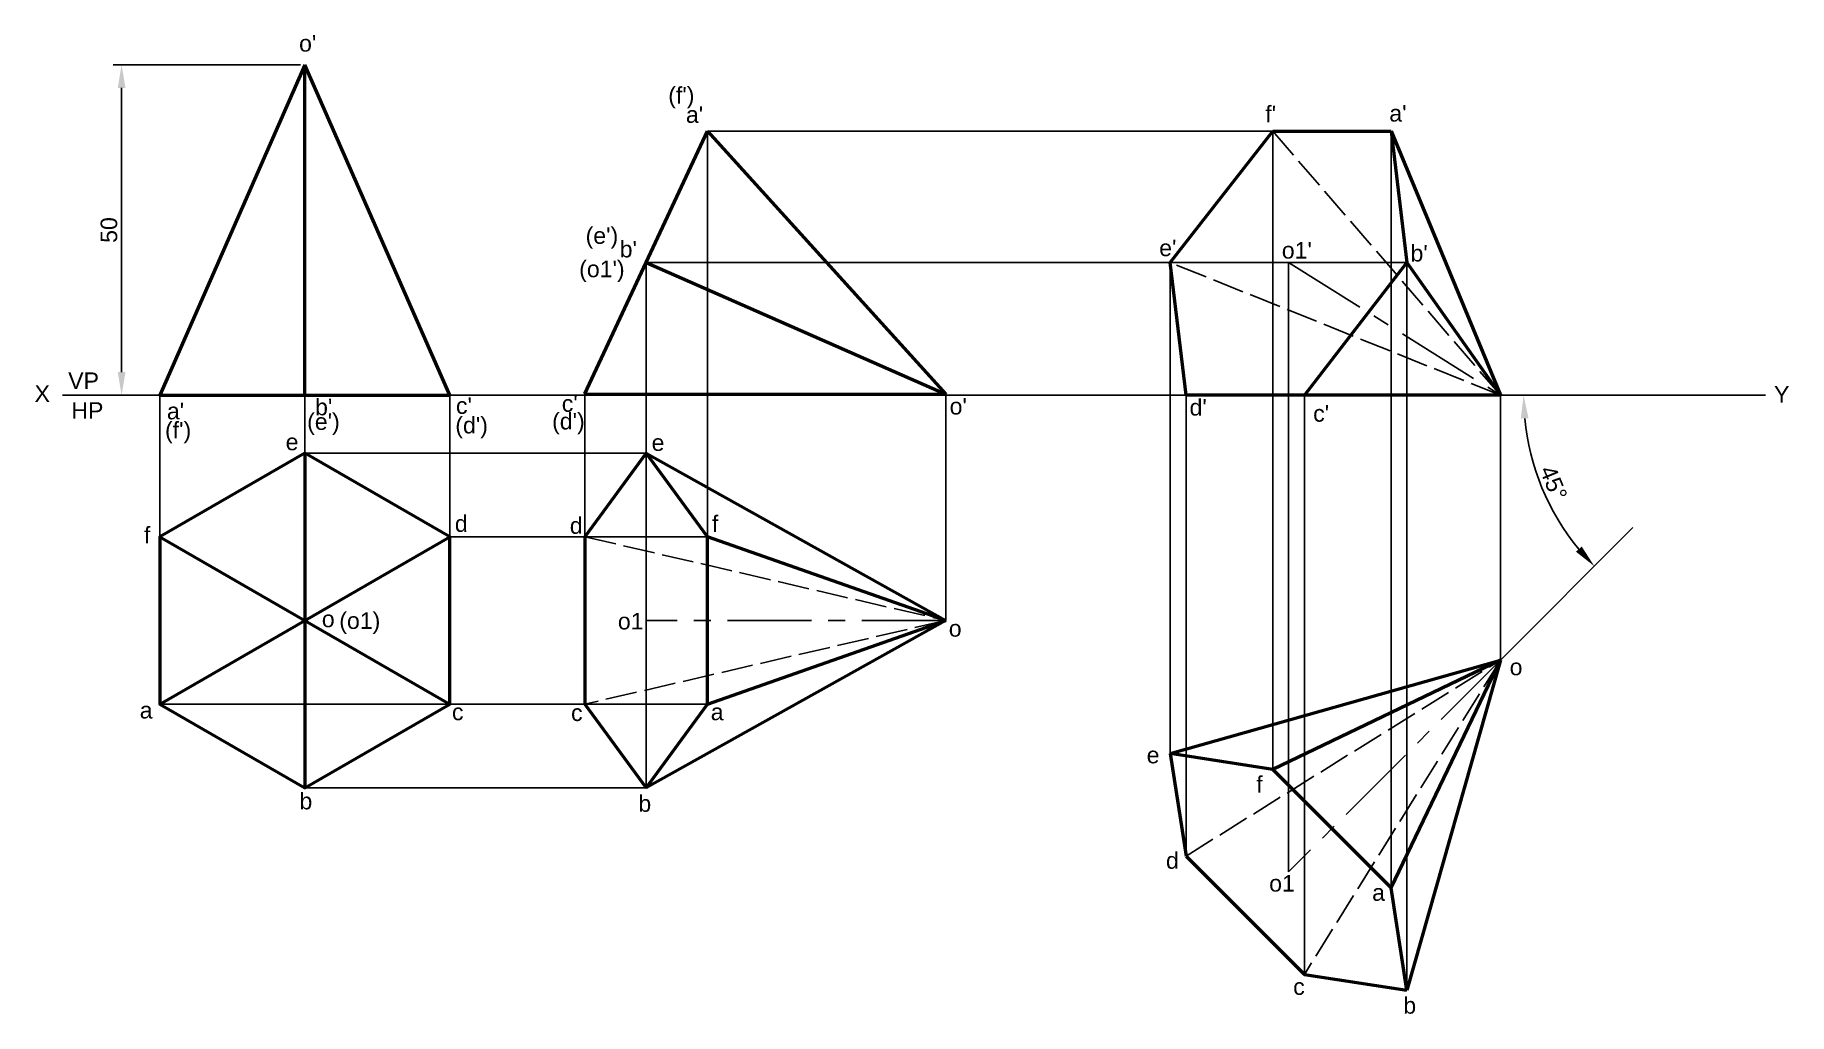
# Paper-space layout 'S_Hex.Py2' of a CAD drawing. Header units: millimetres. Extents: x 14 to 279, y 5 to 153.
import ezdxf

# ---------------------------------------------------------------- set-up
doc = ezdxf.new("R2010")
doc.units = ezdxf.units.MM
doc.header["$LTSCALE"] = 0.4
doc.linetypes.add('ACAD_ISO02W100', pattern=[15, 12, -3])
doc.linetypes.add('CENTER', pattern=[50.8, 31.75, -6.35, 6.35, -6.35])
doc.styles.get("Standard").update_dxf_attribs({"font": 'arial.ttf'})
doc.dimstyles.new('ISO-25', dxfattribs={"dimtxt": 2.5, "dimasz": 3.5, "dimexe": 1.25, "dimexo": 0.625, "dimtad": 1, "dimdsep": 46, "dimtxsty": 'Standard', "dimcen": 2.5, "dimadec": 0, "dimazin": 3, "dimtfac": 1, "dimtmove": 0, "dimatfit": 3, "dimfxl": 1, "dimarcsym": 0})

# ---------------------------------------------------------------- blocks, each defined once
blk = doc.blocks.new('*D29')
at = {"color": 0, "lineweight": -2, "transparency": 16777216}
blk.add_arc((275.5, 98.35), 36.57, 185.485, 219.515, dxfattribs=at)
at = {"color": 0, "transparency": 16777216}
for points in [[(238.51, 94.83), (239.68, 94.88), (238.93, 98.35)], [(247.72, 75.47), (246.85, 74.69), (249.64, 72.49)]]:
    blk.add_solid(points, dxfattribs=at)
at = {"layer": 'Defpoints', "color": 0, "transparency": 16777216}
for p in [(17.95, 98.35), (275.5, 98.35), (240.17, 88.89), (255.47, 78.33), (235.45, 58.3)]:
    blk.add_point(p, dxfattribs=at)
at = {"color": 0, "transparency": 16777216, "insert": (243.46, 85.08), "char_height": 2.5, "attachment_point": 5, "rotation": 292.5}
blk.add_mtext('45°', dxfattribs=at)
blk = doc.blocks.new('*D30')
at = {"color": 0, "lineweight": -2, "transparency": 16777216}
for p, q in [((53.99, 148.35), (25.66, 148.35)), ((26.91, 101.85), (26.91, 144.85)), ((53.99, 98.35), (25.66, 98.35))]:
    blk.add_line(p, q, dxfattribs=at)
at = {"color": 0, "transparency": 16777216}
for points in [[(26.33, 144.85), (27.5, 144.85), (26.91, 148.35)], [(26.33, 101.85), (27.5, 101.85), (26.91, 98.35)]]:
    blk.add_solid(points, dxfattribs=at)
at = {"layer": 'Defpoints', "color": 0, "transparency": 16777216}
for p in [(26.91, 148.35), (54.62, 148.35), (54.62, 98.35)]:
    blk.add_point(p, dxfattribs=at)
at = {"color": 0, "transparency": 16777216, "insert": (25.01, 123.35), "char_height": 2.5, "attachment_point": 5, "rotation": 90}
blk.add_mtext('50', dxfattribs=at)

psp = doc.layouts.new('S_Hex.Py2')

# ---------------------------------------------------------------- linework, layer by layer
at = {"lineweight": 50}
for p, q in [((54.618, 148.352), (32.69, 98.352)), ((54.618, 98.352), (54.618, 148.352)), ((76.546, 98.352), (54.618, 148.352)), ((106.232, 118.445), (115.5, 138.319)), ((115.5, 138.319), (151.562, 98.502)), ((185.489, 118.445), (200.994, 138.319)), ((200.994, 138.319), (218.899, 138.319)), ((218.899, 138.319), (221.298, 118.445)), ((218.899, 138.319), (235.446, 98.352)), ((96.965, 98.571), (106.232, 118.445)), ((106.232, 118.445), (151.562, 98.502)), ((187.888, 98.352), (185.489, 118.445)), ((221.298, 118.445), (205.793, 98.352)), ((221.298, 118.445), (235.446, 98.352)), ((32.69, 98.352), (54.618, 98.352)), ((54.618, 98.352), (76.546, 98.352)), ((96.965, 98.571), (151.562, 98.502)), ((205.793, 98.352), (187.888, 98.352)), ((235.446, 98.352), (205.793, 98.352)), ((54.618, 89.605), (54.618, 38.964)), ((106.232, 89.605), (96.965, 76.945)), ((115.5, 76.945), (106.232, 89.605)), ((106.232, 89.605), (151.562, 64.284)), ((32.69, 51.624), (76.546, 76.945)), ((32.69, 76.945), (76.546, 51.624)), ((96.965, 76.945), (96.965, 51.624)), ((115.5, 51.624), (115.5, 76.945)), ((151.562, 64.284), (115.5, 76.945)), ((151.562, 64.284), (106.232, 38.964)), ((115.5, 51.624), (151.562, 64.284)), ((185.489, 44.151), (235.446, 58.299)), ((235.446, 58.299), (200.994, 41.752)), ((218.899, 23.847), (235.446, 58.299)), ((235.446, 58.299), (221.298, 8.342)), ((96.965, 51.624), (106.232, 38.964)), ((106.232, 38.964), (115.5, 51.624)), ((200.994, 41.752), (185.489, 44.151)), ((185.489, 44.151), (187.888, 28.646)), ((218.899, 23.847), (200.994, 41.752)), ((187.888, 28.646), (205.793, 10.741)), ((221.298, 8.342), (218.899, 23.847)), ((205.793, 10.741), (221.298, 8.342))]:
    psp.add_line(p, q, dxfattribs=at)
for p, q in [((115.5, 138.319), (115.5, 51.624)), ((218.899, 138.319), (115.5, 138.319)), ((200.994, 41.752), (200.994, 138.319)), ((218.899, 23.847), (218.899, 138.319)), ((106.232, 118.445), (106.232, 38.964)), ((106.232, 118.445), (221.298, 118.445)), ((185.489, 44.151), (185.489, 118.445)), ((203.393, 26.246), (203.393, 118.445)), ((221.298, 118.445), (221.298, 8.342)), ((17.952, 98.352), (275.499, 98.352)), ((32.69, 76.945), (32.69, 98.352)), ((54.618, 89.605), (54.618, 98.352)), ((76.546, 76.945), (76.546, 98.352)), ((96.965, 98.571), (96.965, 51.624)), ((151.562, 98.502), (151.562, 64.284)), ((187.888, 28.646), (187.888, 98.352)), ((205.793, 10.741), (205.793, 98.352)), ((235.446, 58.299), (235.446, 98.352)), ((54.618, 89.605), (106.232, 89.605)), ((76.546, 76.945), (115.5, 76.945)), ((255.473, 78.326), (235.446, 58.299)), ((115.5, 51.624), (32.69, 51.624)), ((106.232, 38.964), (54.618, 38.964))]:
    psp.add_line(p, q)
at = {"linetype": 'ACAD_ISO02W100'}
for p, q in [((200.994, 138.319), (235.446, 98.352)), ((235.446, 98.352), (185.489, 118.445)), ((96.965, 76.945), (151.562, 64.284)), ((151.562, 64.284), (96.965, 51.624)), ((187.888, 28.646), (235.446, 58.299)), ((235.446, 58.299), (205.793, 10.741))]:
    psp.add_line(p, q, dxfattribs=at)
at = {"linetype": 'CENTER'}
for p, q in [((203.393, 118.445), (235.446, 98.352)), ((151.562, 64.284), (106.232, 64.284)), ((235.446, 58.299), (203.393, 26.246))]:
    psp.add_line(p, q, dxfattribs=at)
at = {"lineweight": 50}
psp.add_lwpolyline([(54.618, 89.605), (32.69, 76.945), (32.69, 51.624), (54.618, 38.964), (76.546, 51.624), (76.546, 76.945)], close=True, dxfattribs=at)

# ---------------------------------------------------------------- texts
at = {"char_height": 2.5, "attachment_point": 1}
for s, width, insert in [("o'", 5.03474, (53.749, 152.844)), ("(f')", 2.67257, (109.58, 144.989)), ("a'", 2.7362, (112.252, 142.065)), ("f'", 4.78803, (199.869, 142.162)), ("a'", 2.26588, (218.625, 142.255)), ("(e')", 3.32462, (97.081, 123.761)), ("b'", 2.15485, (102.236, 121.706)), ("e'", 3.60518, (183.827, 121.897)), ("o1'", 2.61616, (202.366, 121.534)), ("b'", 3.6198, (221.83, 121.086)), ("(o1')", 2.95522, (96.108, 118.716)), ('VP', 3.0205, (18.835, 101.805)), ('X', 4.8222, (13.747, 99.846)), ("c'", 2.19655, (93.479, 98.352)), ('Y', 6.7514, (276.806, 99.734)), ('HP', 3.33845, (19.311, 97.304)), ("a'", 2.04396, (33.759, 97.214)), ("(e')", 2.82075, (54.97, 95.614)), ("b'", 4.13308, (56.172, 97.82)), ("c'", 1.40145, (77.48, 98.035)), ("(d')", 1.76945, (92.014, 95.689)), ("o'", 4.40462, (152.131, 97.943)), ("d'", 3.33881, (188.417, 97.78)), ("c'", 3.56212, (207.111, 96.856)), ("(f')", 2.49818, (33.475, 94.333)), ("(d')", 2.97808, (77.377, 95.081)), ('e', 2.55282, (51.722, 92.539)), ('e', 1.86014, (107.063, 92.436)), ('d', 1.53758, (77.31, 80.192)), ('d', 2.35337, (94.693, 79.891)), ('f', 2.04615, (116.177, 80.169)), ('f', 2.50366, (30.301, 78.456)), ('o', 1.95701, (57.187, 65.768)), ('(o1)', 2.27789, (59.827, 65.511)), ('o1', 4.27092, (101.959, 65.43)), ('o', 3.06019, (152.002, 64.338)), ('o', 5.50786, (236.824, 58.503)), ('a', 3.24549, (29.652, 51.957)), ('c', 1.1105, (76.873, 51.695)), ('c', 3.45184, (94.88, 51.575)), ('a', 2.34023, (116.001, 51.692)), ('e', 2.38286, (181.932, 45.173)), ('f', 2.33414, (198.493, 40.74)), ('b', 2.57653, (53.809, 38.213)), ('b', 2.86678, (105.06, 37.837)), ('d', 2.99292, (184.848, 29.226)), ('o1', 2.43783, (200.456, 25.771)), ('a', 2.40636, (216.026, 24.377)), ('c', 2.71926, (204.089, 10.142)), ('b', 2.20272, (220.742, 7.298))]:
    psp.add_mtext_dynamic_manual_height_columns(s, width=width, gutter_width=12.5, heights=[0], dxfattribs=dict(at, insert=insert))

# ---------------------------------------------------------------- dimensions: what is measured, and where the dimension line sits
dim = psp.add_linear_dim(base=(26.912, 148.352), p1=(54.618, 98.352), p2=(54.618, 148.352), angle=90, dimstyle='ISO-25')
dim.commit()
dim.dimension.update_dxf_attribs({"geometry": '*D30', "text_midpoint": (25.01, 123.352)})
dim = psp.add_angular_dim_2l(base=(240.171, 88.886), line1=((17.952, 98.352), (275.499, 98.352)), line2=((255.473, 78.326), (235.446, 58.299)), dimstyle='ISO-25')
dim.commit()
dim.dimension.update_dxf_attribs({"geometry": '*D29', "text_midpoint": (243.461, 85.082)})

doc.saveas('drawing.dxf')
